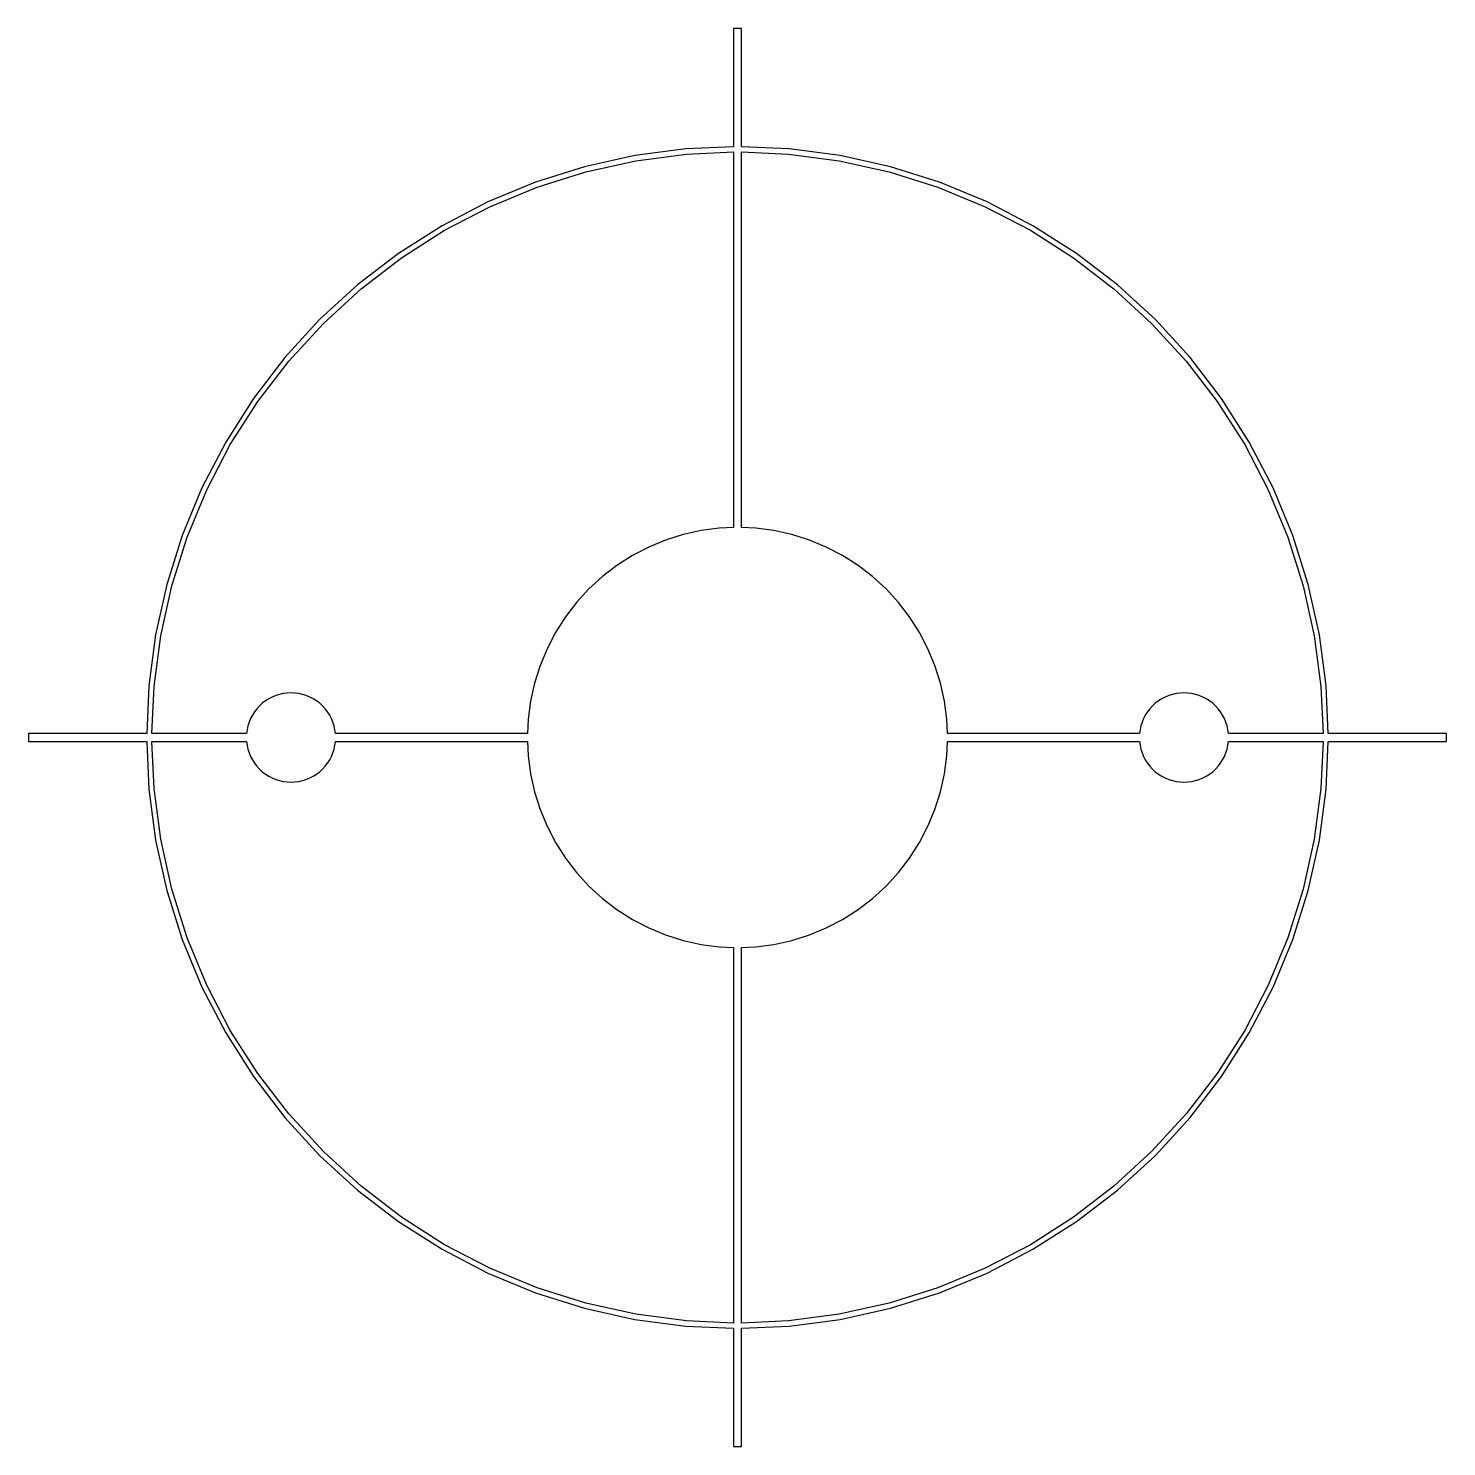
# Model space of a CAD drawing. Header units: metres. Extents: x -27 to 27, y -27 to 27.
import ezdxf

# ---------------------------------------------------------------- set-up
doc = ezdxf.new("R2010")
doc.units = ezdxf.units.M

msp = doc.modelspace()

# ---------------------------------------------------------------- linework, layer by layer
for p, q in [((0.149994, 27), (-0.149994, 27)), ((-0.149994, 27), (-0.149994, 22.4935)), ((0.149994, 22.4935), (0.149994, 27)), ((-3.90707, 22.1582), (-5.82343, 21.7333)), ((-1.961, 22.4144), (-3.90707, 22.1582)), ((-3.87234, 21.9612), (-1.94357, 22.2151)), ((-0.149994, 22.4935), (-1.961, 22.4144)), ((-1.94357, 22.2151), (-0.149994, 22.2934)), ((-0.149994, 22.2934), (-0.149994, 7.99345)), ((1.961, 22.4144), (0.149994, 22.4935)), ((0.149994, 7.99345), (0.149994, 22.2934)), ((0.149994, 22.2934), (1.94357, 22.2151)), ((1.94357, 22.2151), (3.87234, 21.9612)), ((3.90707, 22.1582), (1.961, 22.4144)), ((5.82343, 21.7333), (3.90707, 22.1582)), ((-5.82343, 21.7333), (-7.69545, 21.1431)), ((-5.77165, 21.5401), (-3.87234, 21.9612)), ((3.87234, 21.9612), (5.77165, 21.5401)), ((7.69545, 21.1431), (5.82343, 21.7333)), ((-7.69545, 21.1431), (-9.5089, 20.3919)), ((-7.62704, 20.9551), (-5.77165, 21.5401)), ((5.77165, 21.5401), (7.62704, 20.9551)), ((9.5089, 20.3919), (7.69545, 21.1431)), ((-9.42438, 20.2107), (-7.62704, 20.9551)), ((7.62704, 20.9551), (9.42438, 20.2107)), ((-9.5089, 20.3919), (-11.25, 19.4856)), ((-11.15, 19.3124), (-9.42438, 20.2107)), ((9.42438, 20.2107), (11.15, 19.3124)), ((11.25, 19.4856), (9.5089, 20.3919)), ((-11.25, 19.4856), (-12.9055, 18.4309)), ((12.9055, 18.4309), (11.25, 19.4856)), ((-12.7907, 18.2671), (-11.15, 19.3124)), ((11.15, 19.3124), (12.7907, 18.2671)), ((-12.9055, 18.4309), (-14.4627, 17.236)), ((14.4627, 17.236), (12.9055, 18.4309)), ((-14.3342, 17.0828), (-12.7907, 18.2671)), ((12.7907, 18.2671), (14.3342, 17.0828)), ((-14.4627, 17.236), (-15.9099, 15.9099)), ((-15.7685, 15.7685), (-14.3342, 17.0828)), ((14.3342, 17.0828), (15.7685, 15.7685)), ((15.9099, 15.9099), (14.4627, 17.236)), ((-15.9099, 15.9099), (-17.236, 14.4627)), ((-17.0828, 14.3342), (-15.7685, 15.7685)), ((15.7685, 15.7685), (17.0828, 14.3342)), ((17.236, 14.4627), (15.9099, 15.9099)), ((-17.236, 14.4627), (-18.4309, 12.9055)), ((-18.2671, 12.7907), (-17.0828, 14.3342)), ((17.0828, 14.3342), (18.2671, 12.7907)), ((18.4309, 12.9055), (17.236, 14.4627)), ((-18.4309, 12.9055), (-19.4856, 11.25)), ((-19.3124, 11.15), (-18.2671, 12.7907)), ((18.2671, 12.7907), (19.3124, 11.15)), ((19.4856, 11.25), (18.4309, 12.9055)), ((-19.4856, 11.25), (-20.3919, 9.5089)), ((-20.2107, 9.42438), (-19.3124, 11.15)), ((19.3124, 11.15), (20.2107, 9.42438)), ((20.3919, 9.5089), (19.4856, 11.25)), ((-20.3919, 9.5089), (-21.1431, 7.69545)), ((-20.9551, 7.62704), (-20.2107, 9.42438)), ((20.2107, 9.42438), (20.9551, 7.62704)), ((21.1431, 7.69545), (20.3919, 9.5089)), ((-21.1431, 7.69545), (-21.7333, 5.82343)), ((-21.5401, 5.77165), (-20.9551, 7.62704)), ((-2.07054, 7.7274), (-2.73616, 7.51753)), ((-1.38918, 7.87845), (-2.07054, 7.7274)), ((-0.697235, 7.96954), (-1.38918, 7.87845)), ((-0.149994, 7.99345), (-0.697235, 7.96954)), ((0.697235, 7.96954), (0.149994, 7.99345)), ((1.38918, 7.87845), (0.697235, 7.96954)), ((2.07054, 7.7274), (1.38918, 7.87845)), ((2.73616, 7.51753), (2.07054, 7.7274)), ((20.9551, 7.62704), (21.5401, 5.77165)), ((21.7333, 5.82343), (21.1431, 7.69545)), ((-3.38094, 7.25046), (-4, 6.92819)), ((-2.73616, 7.51753), (-3.38094, 7.25046)), ((3.38094, 7.25046), (2.73616, 7.51753)), ((4, 6.92819), (3.38094, 7.25046)), ((-4.58861, 6.55321), (-5.14229, 6.12834)), ((-4, 6.92819), (-4.58861, 6.55321)), ((4.58861, 6.55321), (4, 6.92819)), ((5.14229, 6.12834), (4.58861, 6.55321)), ((-5.14229, 6.12834), (-5.65685, 5.65685)), ((5.65685, 5.65685), (5.14229, 6.12834)), ((-21.7333, 5.82343), (-22.1582, 3.90707)), ((-21.9612, 3.87234), (-21.5401, 5.77165)), ((-5.65685, 5.65685), (-6.12834, 5.14229)), ((6.12834, 5.14229), (5.65685, 5.65685)), ((21.5401, 5.77165), (21.9612, 3.87234)), ((22.1582, 3.90707), (21.7333, 5.82343)), ((-6.12834, 5.14229), (-6.55321, 4.58861)), ((6.55321, 4.58861), (6.12834, 5.14229)), ((-6.55321, 4.58861), (-6.92819, 4)), ((6.92819, 4), (6.55321, 4.58861)), ((-22.1582, 3.90707), (-22.4144, 1.961)), ((-22.2151, 1.94357), (-21.9612, 3.87234)), ((-6.92819, 4), (-7.25046, 3.38094)), ((7.25046, 3.38094), (6.92819, 4)), ((21.9612, 3.87234), (22.2151, 1.94357)), ((22.4144, 1.961), (22.1582, 3.90707)), ((-7.25046, 3.38094), (-7.51753, 2.73616)), ((7.51753, 2.73616), (7.25046, 3.38094)), ((-7.51753, 2.73616), (-7.7274, 2.07054)), ((7.7274, 2.07054), (7.51753, 2.73616)), ((-22.4144, 1.961), (-22.4935, 0.149994)), ((-22.2934, 0.149994), (-22.2151, 1.94357)), ((-17.44, 1.64206), (-17.5814, 1.59747)), ((-17.2952, 1.67416), (-17.44, 1.64206)), ((-17.1482, 1.69353), (-17.2952, 1.67416)), ((-17, 1.7), (-17.1482, 1.69353)), ((-16.8518, 1.69353), (-17, 1.7)), ((-16.7048, 1.67416), (-16.8518, 1.69353)), ((-16.56, 1.64206), (-16.7048, 1.67416)), ((-16.4186, 1.59747), (-16.56, 1.64206)), ((-7.7274, 2.07054), (-7.87845, 1.38918)), ((7.87845, 1.38918), (7.7274, 2.07054)), ((16.56, 1.64206), (16.4186, 1.59747)), ((16.7048, 1.67416), (16.56, 1.64206)), ((16.8518, 1.69353), (16.7048, 1.67416)), ((17, 1.7), (16.8518, 1.69353)), ((17.1482, 1.69353), (17, 1.7)), ((17.2952, 1.67416), (17.1482, 1.69353)), ((17.44, 1.64206), (17.2952, 1.67416)), ((17.5814, 1.59747), (17.44, 1.64206)), ((22.2151, 1.94357), (22.2934, 0.149994)), ((22.4935, 0.149994), (22.4144, 1.961)), ((-18.3023, 1.09273), (-18.3925, 0.975067)), ((-18.2021, 1.20207), (-18.3023, 1.09273)), ((-18.0927, 1.30226), (-18.2021, 1.20207)), ((-17.9751, 1.39255), (-18.0927, 1.30226)), ((-17.85, 1.47223), (-17.9751, 1.39255)), ((-17.7184, 1.54071), (-17.85, 1.47223)), ((-17.5814, 1.59747), (-17.7184, 1.54071)), ((-16.2815, 1.54071), (-16.4186, 1.59747)), ((-16.15, 1.47223), (-16.2815, 1.54071)), ((-16.0249, 1.39255), (-16.15, 1.47223)), ((-15.9073, 1.30226), (-16.0249, 1.39255)), ((-15.7979, 1.20207), (-15.9073, 1.30226)), ((-15.6977, 1.09273), (-15.7979, 1.20207)), ((-15.6074, 0.975067), (-15.6977, 1.09273)), ((-7.87845, 1.38918), (-7.96954, 0.697235)), ((7.96954, 0.697235), (7.87845, 1.38918)), ((15.6977, 1.09273), (15.6074, 0.975067)), ((15.7979, 1.20207), (15.6977, 1.09273)), ((15.9073, 1.30226), (15.7979, 1.20207)), ((16.0249, 1.39255), (15.9073, 1.30226)), ((16.15, 1.47223), (16.0249, 1.39255)), ((16.2815, 1.54071), (16.15, 1.47223)), ((16.4186, 1.59747), (16.2815, 1.54071)), ((17.7184, 1.54071), (17.5814, 1.59747)), ((17.85, 1.47223), (17.7184, 1.54071)), ((17.9751, 1.39255), (17.85, 1.47223)), ((18.0927, 1.30226), (17.9751, 1.39255)), ((18.2021, 1.20207), (18.0927, 1.30226)), ((18.3023, 1.09273), (18.2021, 1.20207)), ((18.3925, 0.975067), (18.3023, 1.09273)), ((-18.5975, 0.581421), (-18.6421, 0.439987)), ((-18.5407, 0.718445), (-18.5975, 0.581421)), ((-18.4722, 0.849991), (-18.5407, 0.718445)), ((-18.3925, 0.975067), (-18.4722, 0.849991)), ((-15.5278, 0.849991), (-15.6074, 0.975067)), ((-15.4593, 0.718445), (-15.5278, 0.849991)), ((-15.4025, 0.581421), (-15.4593, 0.718445)), ((-15.3579, 0.439987), (-15.4025, 0.581421)), ((-7.96954, 0.697235), (-7.99345, 0.149994)), ((7.99345, 0.149994), (7.96954, 0.697235)), ((15.4025, 0.581421), (15.3579, 0.439987)), ((15.4593, 0.718445), (15.4025, 0.581421)), ((15.5278, 0.849991), (15.4593, 0.718445)), ((15.6074, 0.975067), (15.5278, 0.849991)), ((18.4722, 0.849991), (18.3925, 0.975067)), ((18.5407, 0.718445), (18.4722, 0.849991)), ((18.5975, 0.581421), (18.5407, 0.718445)), ((18.6421, 0.439987), (18.5975, 0.581421)), ((-22.4935, 0.149994), (-27, 0.149994)), ((-27, 0.149994), (-27, -0.149994)), ((-18.6933, 0.149994), (-22.2934, 0.149994)), ((-18.6742, 0.295197), (-18.6933, 0.149994)), ((-18.6421, 0.439987), (-18.6742, 0.295197)), ((-15.3258, 0.295197), (-15.3579, 0.439987)), ((-15.3067, 0.149994), (-15.3258, 0.295197)), ((-7.99345, 0.149994), (-15.3067, 0.149994)), ((15.3067, 0.149994), (7.99345, 0.149994)), ((15.3258, 0.295197), (15.3067, 0.149994)), ((15.3579, 0.439987), (15.3258, 0.295197)), ((18.6742, 0.295197), (18.6421, 0.439987)), ((18.6933, 0.149994), (18.6742, 0.295197)), ((22.2934, 0.149994), (18.6933, 0.149994)), ((27, 0.149994), (22.4935, 0.149994)), ((27, -0.149994), (27, 0.149994)), ((-27, -0.149994), (-22.4935, -0.149994)), ((-22.4935, -0.149994), (-22.4144, -1.961)), ((-22.2151, -1.94357), (-22.2934, -0.149994)), ((-22.2934, -0.149994), (-18.6933, -0.149994)), ((-18.6933, -0.149994), (-18.6742, -0.295197)), ((-18.6742, -0.295197), (-18.6421, -0.439987)), ((-18.6421, -0.439987), (-18.5975, -0.581421)), ((-15.4025, -0.581421), (-15.3579, -0.439987)), ((-15.3579, -0.439987), (-15.3258, -0.295197)), ((-15.3258, -0.295197), (-15.3067, -0.149994)), ((-15.3067, -0.149994), (-7.99345, -0.149994)), ((-7.99345, -0.149994), (-7.96954, -0.697235)), ((7.96954, -0.697235), (7.99345, -0.149994)), ((7.99345, -0.149994), (15.3067, -0.149994)), ((15.3067, -0.149994), (15.3258, -0.295197)), ((15.3258, -0.295197), (15.3579, -0.439987)), ((15.3579, -0.439987), (15.4025, -0.581421)), ((18.5975, -0.581421), (18.6421, -0.439987)), ((18.6421, -0.439987), (18.6742, -0.295197)), ((18.6742, -0.295197), (18.6933, -0.149994)), ((18.6933, -0.149994), (22.2934, -0.149994)), ((22.2934, -0.149994), (22.2151, -1.94357)), ((22.4144, -1.961), (22.4935, -0.149994)), ((22.4935, -0.149994), (27, -0.149994)), ((-18.5975, -0.581421), (-18.5407, -0.718445)), ((-18.5407, -0.718445), (-18.4722, -0.849991)), ((-18.4722, -0.849991), (-18.3925, -0.975067)), ((-18.3925, -0.975067), (-18.3023, -1.09273)), ((-15.6977, -1.09273), (-15.6074, -0.975067)), ((-15.6074, -0.975067), (-15.5278, -0.849991)), ((-15.5278, -0.849991), (-15.4593, -0.718445)), ((-15.4593, -0.718445), (-15.4025, -0.581421)), ((-7.96954, -0.697235), (-7.87845, -1.38918)), ((7.87845, -1.38918), (7.96954, -0.697235)), ((15.4025, -0.581421), (15.4593, -0.718445)), ((15.4593, -0.718445), (15.5278, -0.849991)), ((15.5278, -0.849991), (15.6074, -0.975067)), ((15.6074, -0.975067), (15.6977, -1.09273)), ((18.3023, -1.09273), (18.3925, -0.975067)), ((18.3925, -0.975067), (18.4722, -0.849991)), ((18.4722, -0.849991), (18.5407, -0.718445)), ((18.5407, -0.718445), (18.5975, -0.581421)), ((-18.3023, -1.09273), (-18.2021, -1.20207)), ((-18.2021, -1.20207), (-18.0927, -1.30226)), ((-18.0927, -1.30226), (-17.9751, -1.39255)), ((-17.9751, -1.39255), (-17.85, -1.47223)), ((-17.85, -1.47223), (-17.7184, -1.54071)), ((-17.7184, -1.54071), (-17.5814, -1.59747)), ((-17.5814, -1.59747), (-17.44, -1.64206)), ((-16.56, -1.64206), (-16.4186, -1.59747)), ((-16.4186, -1.59747), (-16.2815, -1.54071)), ((-16.2815, -1.54071), (-16.15, -1.47223)), ((-16.15, -1.47223), (-16.0249, -1.39255)), ((-16.0249, -1.39255), (-15.9073, -1.30226)), ((-15.9073, -1.30226), (-15.7979, -1.20207)), ((-15.7979, -1.20207), (-15.6977, -1.09273)), ((-7.87845, -1.38918), (-7.7274, -2.07054)), ((7.7274, -2.07054), (7.87845, -1.38918)), ((15.6977, -1.09273), (15.7979, -1.20207)), ((15.7979, -1.20207), (15.9073, -1.30226)), ((15.9073, -1.30226), (16.0249, -1.39255)), ((16.0249, -1.39255), (16.15, -1.47223)), ((16.15, -1.47223), (16.2815, -1.54071)), ((16.2815, -1.54071), (16.4186, -1.59747)), ((16.4186, -1.59747), (16.56, -1.64206)), ((17.44, -1.64206), (17.5814, -1.59747)), ((17.5814, -1.59747), (17.7184, -1.54071)), ((17.7184, -1.54071), (17.85, -1.47223)), ((17.85, -1.47223), (17.9751, -1.39255)), ((17.9751, -1.39255), (18.0927, -1.30226)), ((18.0927, -1.30226), (18.2021, -1.20207)), ((18.2021, -1.20207), (18.3023, -1.09273)), ((-22.4144, -1.961), (-22.1582, -3.90707)), ((-21.9612, -3.87234), (-22.2151, -1.94357)), ((-17.44, -1.64206), (-17.2952, -1.67416)), ((-17.2952, -1.67416), (-17.1482, -1.69353)), ((-17.1482, -1.69353), (-17, -1.7)), ((-17, -1.7), (-16.8518, -1.69353)), ((-16.8518, -1.69353), (-16.7048, -1.67416)), ((-16.7048, -1.67416), (-16.56, -1.64206)), ((-7.7274, -2.07054), (-7.51753, -2.73616)), ((7.51753, -2.73616), (7.7274, -2.07054)), ((16.56, -1.64206), (16.7048, -1.67416)), ((16.7048, -1.67416), (16.8518, -1.69353)), ((16.8518, -1.69353), (17, -1.7)), ((17, -1.7), (17.1482, -1.69353)), ((17.1482, -1.69353), (17.2952, -1.67416)), ((17.2952, -1.67416), (17.44, -1.64206)), ((22.2151, -1.94357), (21.9612, -3.87234)), ((22.1582, -3.90707), (22.4144, -1.961)), ((-7.51753, -2.73616), (-7.25046, -3.38094)), ((7.25046, -3.38094), (7.51753, -2.73616)), ((-7.25046, -3.38094), (-6.92819, -4)), ((6.92819, -4), (7.25046, -3.38094)), ((-22.1582, -3.90707), (-21.7333, -5.82343)), ((-21.5401, -5.77165), (-21.9612, -3.87234)), ((-6.92819, -4), (-6.55321, -4.58861)), ((6.55321, -4.58861), (6.92819, -4)), ((21.9612, -3.87234), (21.5401, -5.77165)), ((21.7333, -5.82343), (22.1582, -3.90707)), ((-6.55321, -4.58861), (-6.12834, -5.14229)), ((6.12834, -5.14229), (6.55321, -4.58861)), ((-6.12834, -5.14229), (-5.65685, -5.65685)), ((5.65685, -5.65685), (6.12834, -5.14229)), ((-21.7333, -5.82343), (-21.1431, -7.69545)), ((-20.9551, -7.62704), (-21.5401, -5.77165)), ((-5.65685, -5.65685), (-5.14229, -6.12834)), ((5.14229, -6.12834), (5.65685, -5.65685)), ((21.5401, -5.77165), (20.9551, -7.62704)), ((21.1431, -7.69545), (21.7333, -5.82343)), ((-5.14229, -6.12834), (-4.58861, -6.55321)), ((4.58861, -6.55321), (5.14229, -6.12834)), ((-4.58861, -6.55321), (-4, -6.92819)), ((-4, -6.92819), (-3.38094, -7.25046)), ((3.38094, -7.25046), (4, -6.92819)), ((4, -6.92819), (4.58861, -6.55321)), ((-3.38094, -7.25046), (-2.73616, -7.51753)), ((-2.73616, -7.51753), (-2.07054, -7.7274)), ((2.07054, -7.7274), (2.73616, -7.51753)), ((2.73616, -7.51753), (3.38094, -7.25046)), ((-21.1431, -7.69545), (-20.3919, -9.5089)), ((-20.2107, -9.42438), (-20.9551, -7.62704)), ((-2.07054, -7.7274), (-1.38918, -7.87845)), ((-1.38918, -7.87845), (-0.697235, -7.96954)), ((-0.697235, -7.96954), (-0.149994, -7.99345)), ((-0.149994, -7.99345), (-0.149994, -22.2934)), ((0.149994, -7.99345), (0.697235, -7.96954)), ((0.149994, -22.2934), (0.149994, -7.99345)), ((0.697235, -7.96954), (1.38918, -7.87845)), ((1.38918, -7.87845), (2.07054, -7.7274)), ((20.9551, -7.62704), (20.2107, -9.42438)), ((20.3919, -9.5089), (21.1431, -7.69545)), ((-20.3919, -9.5089), (-19.4856, -11.25)), ((-19.3124, -11.15), (-20.2107, -9.42438)), ((20.2107, -9.42438), (19.3124, -11.15)), ((19.4856, -11.25), (20.3919, -9.5089)), ((-19.4856, -11.25), (-18.4309, -12.9055)), ((-18.2671, -12.7907), (-19.3124, -11.15)), ((19.3124, -11.15), (18.2671, -12.7907)), ((18.4309, -12.9055), (19.4856, -11.25)), ((-18.4309, -12.9055), (-17.236, -14.4627)), ((-17.0828, -14.3342), (-18.2671, -12.7907)), ((18.2671, -12.7907), (17.0828, -14.3342)), ((17.236, -14.4627), (18.4309, -12.9055)), ((-17.236, -14.4627), (-15.9099, -15.9099)), ((-15.7685, -15.7685), (-17.0828, -14.3342)), ((17.0828, -14.3342), (15.7685, -15.7685)), ((15.9099, -15.9099), (17.236, -14.4627)), ((-15.9099, -15.9099), (-14.4627, -17.236)), ((-14.3342, -17.0828), (-15.7685, -15.7685)), ((15.7685, -15.7685), (14.3342, -17.0828)), ((14.4627, -17.236), (15.9099, -15.9099)), ((-14.4627, -17.236), (-12.9055, -18.4309)), ((-12.7907, -18.2671), (-14.3342, -17.0828)), ((14.3342, -17.0828), (12.7907, -18.2671)), ((12.9055, -18.4309), (14.4627, -17.236)), ((-11.15, -19.3124), (-12.7907, -18.2671)), ((12.7907, -18.2671), (11.15, -19.3124)), ((-12.9055, -18.4309), (-11.25, -19.4856)), ((11.25, -19.4856), (12.9055, -18.4309)), ((-9.42438, -20.2107), (-11.15, -19.3124)), ((11.15, -19.3124), (9.42438, -20.2107)), ((-11.25, -19.4856), (-9.5089, -20.3919)), ((9.5089, -20.3919), (11.25, -19.4856)), ((-9.5089, -20.3919), (-7.69545, -21.1431)), ((-7.62704, -20.9551), (-9.42438, -20.2107)), ((9.42438, -20.2107), (7.62704, -20.9551)), ((7.69545, -21.1431), (9.5089, -20.3919)), ((-5.77165, -21.5401), (-7.62704, -20.9551)), ((7.62704, -20.9551), (5.77165, -21.5401)), ((-7.69545, -21.1431), (-5.82343, -21.7333)), ((-3.87234, -21.9612), (-5.77165, -21.5401)), ((5.77165, -21.5401), (3.87234, -21.9612)), ((5.82343, -21.7333), (7.69545, -21.1431)), ((-5.82343, -21.7333), (-3.90707, -22.1582)), ((-1.94357, -22.2151), (-3.87234, -21.9612)), ((3.87234, -21.9612), (1.94357, -22.2151)), ((3.90707, -22.1582), (5.82343, -21.7333)), ((-3.90707, -22.1582), (-1.961, -22.4144)), ((-1.961, -22.4144), (-0.149994, -22.4935)), ((-0.149994, -22.2934), (-1.94357, -22.2151)), ((-0.149994, -22.4935), (-0.149994, -27)), ((1.94357, -22.2151), (0.149994, -22.2934)), ((0.149994, -22.4935), (1.961, -22.4144)), ((0.149994, -27), (0.149994, -22.4935)), ((1.961, -22.4144), (3.90707, -22.1582)), ((-0.149994, -27), (0.149994, -27))]:
    msp.add_line(p, q)

doc.saveas('drawing.dxf')
